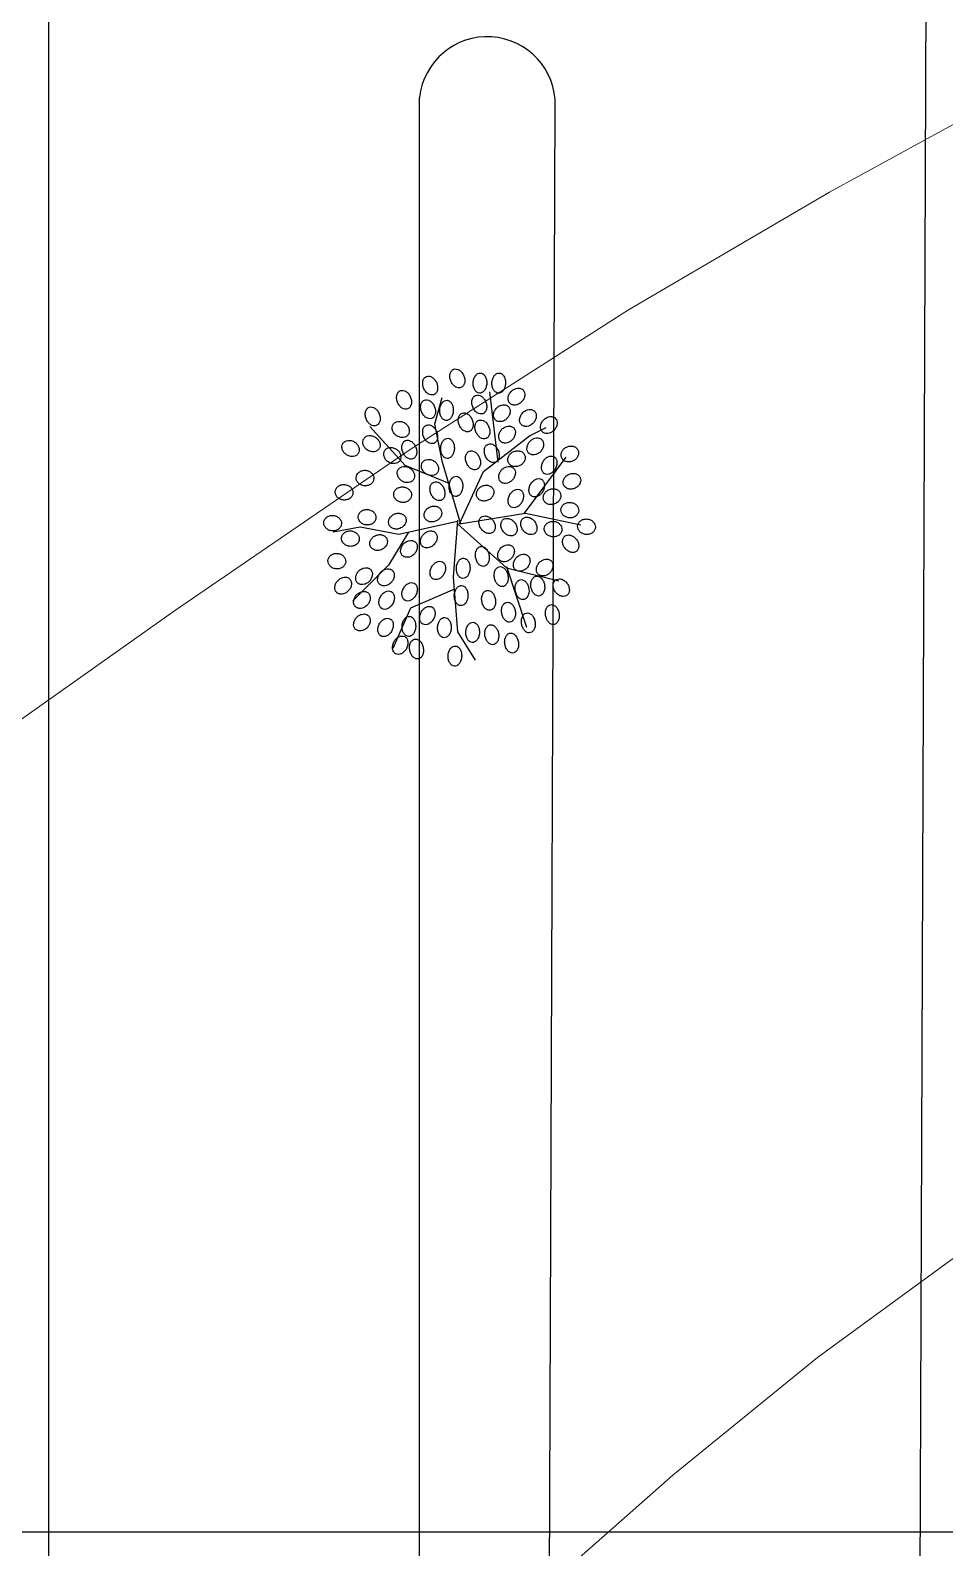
# Model space of a CAD drawing. Header units: inches. Extents: x 203 to 1065, y -1127 to 921.
# Drawn here: x 763.23 to 776.8, y 750.6 to 773.13 of the extents above; entities that cross this region are included whole.
import ezdxf

# ---------------------------------------------------------------- set-up
doc = ezdxf.new("R2010")
doc.units = ezdxf.units.IN
doc.header["$MEASUREMENT"] = 0
for name, color, linetype in [('calle', 3, 'Continuous'), ('COTAS', 7, 'Continuous'), ('CURVAS', 32, 'Continuous'), ('Vegetación', 102, 'Continuous')]:
    doc.layers.add(name, color=color, linetype=linetype)

# ---------------------------------------------------------------- blocks, each defined once
blk = doc.blocks.new('RB31')
for points in [[(-0.1644, 0.4265, 0.124565), (-0.1555, 0.4293, 0.105746), (-0.1475, 0.437, 0.086824), (-0.1428, 0.4474, 0.076963), (-0.1416, 0.4602, 0.076963), (-0.1443, 0.4728, 0.086824), (-0.1502, 0.4826, 0.105746), (-0.159, 0.4892, 0.124565), (-0.1682, 0.491, 0.124565), (-0.1772, 0.4882, 0.105746), (-0.1851, 0.4805, 0.086824), (-0.1898, 0.4701, 0.076963), (-0.191, 0.4573, 0.076963), (-0.1883, 0.4447, 0.086824), (-0.1825, 0.4349, 0.105746), (-0.1737, 0.4282, 0.124565)], [(-0.0961, 0.4265, 0.124565), (-0.0871, 0.4293, 0.105746), (-0.0792, 0.437, 0.086824), (-0.0745, 0.4474, 0.076963), (-0.0733, 0.4602, 0.076963), (-0.076, 0.4728, 0.086824), (-0.0818, 0.4826, 0.105746), (-0.0906, 0.4892, 0.124565), (-0.0999, 0.491, 0.124565), (-0.1088, 0.4882, 0.105746), (-0.1168, 0.4805, 0.086824), (-0.1215, 0.4701, 0.076963), (-0.1227, 0.4573, 0.076963), (-0.12, 0.4447, 0.086824), (-0.1141, 0.4349, 0.105746), (-0.1053, 0.4282, 0.124565)], [(-0.0332, 0.4465, 0.124565), (-0.0243, 0.4435, 0.105746), (-0.0134, 0.445, 0.086824), (-0.0035, 0.4507, 0.076963), (0.0051, 0.4604, 0.076963), (0.0103, 0.4721, 0.086824), (0.0113, 0.4835, 0.105746), (0.0081, 0.4941, 0.124565), (0.0016, 0.5009, 0.124565), (-0.0073, 0.5039, 0.105746), (-0.0182, 0.5024, 0.086824), (-0.0281, 0.4967, 0.076963), (-0.0366, 0.4871, 0.076963), (-0.0419, 0.4753, 0.086824), (-0.0429, 0.4639, 0.105746), (-0.0397, 0.4534, 0.124565)], [(-0.2034, 0.3982, 0.124565), (-0.2004, 0.4072, 0.105746), (-0.2019, 0.4181, 0.086824), (-0.2076, 0.428, 0.076963), (-0.2173, 0.4365, 0.076963), (-0.229, 0.4417, 0.086824), (-0.2404, 0.4427, 0.105746), (-0.251, 0.4395, 0.124565), (-0.2578, 0.4331, 0.124565), (-0.2608, 0.4242, 0.105746), (-0.2593, 0.4132, 0.086824), (-0.2536, 0.4033, 0.076963), (-0.244, 0.3948, 0.076963), (-0.2322, 0.3896, 0.086824), (-0.2208, 0.3886, 0.105746), (-0.2103, 0.3918, 0.124565)], [(0.0655, 0.4237, 0.124565), (0.0744, 0.4207, 0.105746), (0.0853, 0.4222, 0.086824), (0.0952, 0.4279, 0.076963), (0.1038, 0.4376, 0.076963), (0.109, 0.4494, 0.086824), (0.11, 0.4607, 0.105746), (0.1068, 0.4713, 0.124565), (0.1003, 0.4782, 0.124565), (0.0914, 0.4811, 0.105746), (0.0805, 0.4796, 0.086824), (0.0706, 0.4739, 0.076963), (0.0621, 0.4643, 0.076963), (0.0569, 0.4525, 0.086824), (0.0558, 0.4411, 0.105746), (0.059, 0.4306, 0.124565)], [(-0.1503, 0.3451, 0.124565), (-0.1473, 0.354, 0.105746), (-0.1488, 0.3649, 0.086824), (-0.1545, 0.3748, 0.076963), (-0.1641, 0.3833, 0.076963), (-0.1759, 0.3885, 0.086824), (-0.1873, 0.3896, 0.105746), (-0.1978, 0.3864, 0.124565), (-0.2047, 0.3799, 0.124565), (-0.2077, 0.371, 0.105746), (-0.2062, 0.3601, 0.086824), (-0.2005, 0.3502, 0.076963), (-0.1908, 0.3416, 0.076963), (-0.1791, 0.3364, 0.086824), (-0.1677, 0.3354, 0.105746), (-0.1571, 0.3386, 0.124565)], [(-0.1129, 0.3629, 0.124565), (-0.104, 0.36, 0.105746), (-0.0931, 0.3615, 0.086824), (-0.0832, 0.3672, 0.076963), (-0.0747, 0.3768, 0.076963), (-0.0695, 0.3886, 0.086824), (-0.0684, 0.4, 0.105746), (-0.0717, 0.4105, 0.124565), (-0.0781, 0.4174, 0.124565), (-0.087, 0.4204, 0.105746), (-0.0979, 0.4189, 0.086824), (-0.1079, 0.4132, 0.076963), (-0.1164, 0.4035, 0.076963), (-0.1216, 0.3917, 0.086824), (-0.1226, 0.3804, 0.105746), (-0.1194, 0.3698, 0.124565)], [(0.0254, 0.3391, 0.124565), (0.0344, 0.342, 0.105746), (0.0423, 0.3496, 0.086824), (0.047, 0.36, 0.076963), (0.0482, 0.3728, 0.076963), (0.0455, 0.3854, 0.086824), (0.0396, 0.3952, 0.105746), (0.0308, 0.4019, 0.124565), (0.0216, 0.4037, 0.124565), (0.0126, 0.4008, 0.105746), (0.0047, 0.3932, 0.086824), (0, 0.3827, 0.076963), (-0.0012, 0.3699, 0.076963), (0.0015, 0.3573, 0.086824), (0.0074, 0.3475, 0.105746), (0.0162, 0.3409, 0.124565)], [(0.0731, 0.3478, 0.124565), (0.082, 0.3448, 0.105746), (0.0929, 0.3463, 0.086824), (0.1028, 0.352, 0.076963), (0.1113, 0.3616, 0.076963), (0.1166, 0.3734, 0.086824), (0.1176, 0.3848, 0.105746), (0.1144, 0.3953, 0.124565), (0.1079, 0.4022, 0.124565), (0.099, 0.4052, 0.105746), (0.0881, 0.4037, 0.086824), (0.0782, 0.398, 0.076963), (0.0696, 0.3883, 0.076963), (0.0644, 0.3766, 0.086824), (0.0634, 0.3652, 0.105746), (0.0666, 0.3546, 0.124565)], [(0.1604, 0.3781, 0.124565), (0.1693, 0.3752, 0.105746), (0.1802, 0.3767, 0.086824), (0.1901, 0.3824, 0.076963), (0.1987, 0.392, 0.076963), (0.2039, 0.4038, 0.086824), (0.2049, 0.4152, 0.105746), (0.2017, 0.4257, 0.124565), (0.1952, 0.4326, 0.124565), (0.1863, 0.4356, 0.105746), (0.1754, 0.4341, 0.086824), (0.1655, 0.4284, 0.076963), (0.157, 0.4187, 0.076963), (0.1518, 0.4069, 0.086824), (0.1507, 0.3956, 0.105746), (0.1539, 0.385, 0.124565)], [(-0.3211, 0.3071, 0.124565), (-0.3181, 0.316, 0.105746), (-0.3196, 0.3269, 0.086824), (-0.3253, 0.3368, 0.076963), (-0.335, 0.3454, 0.076963), (-0.3467, 0.3506, 0.086824), (-0.3581, 0.3516, 0.105746), (-0.3687, 0.3484, 0.124565), (-0.3755, 0.3419, 0.124565), (-0.3785, 0.333, 0.105746), (-0.377, 0.3221, 0.086824), (-0.3713, 0.3122, 0.076963), (-0.3617, 0.3037, 0.076963), (-0.3499, 0.2985, 0.086824), (-0.3385, 0.2974, 0.105746), (-0.3279, 0.3006, 0.124565)], [(-0.2452, 0.3299, 0.124565), (-0.2422, 0.3388, 0.105746), (-0.2437, 0.3497, 0.086824), (-0.2494, 0.3596, 0.076963), (-0.259, 0.3682, 0.076963), (-0.2708, 0.3734, 0.086824), (-0.2822, 0.3744, 0.105746), (-0.2927, 0.3712, 0.124565), (-0.2996, 0.3647, 0.124565), (-0.3026, 0.3558, 0.105746), (-0.3011, 0.3449, 0.086824), (-0.2954, 0.335, 0.076963), (-0.2857, 0.3264, 0.076963), (-0.274, 0.3212, 0.086824), (-0.2626, 0.3202, 0.105746), (-0.252, 0.3234, 0.124565)], [(-0.1243, 0.2832, 0.124565), (-0.1154, 0.2802, 0.105746), (-0.1045, 0.2817, 0.086824), (-0.0946, 0.2874, 0.076963), (-0.0861, 0.2971, 0.076963), (-0.0809, 0.3088, 0.086824), (-0.0798, 0.3202, 0.105746), (-0.083, 0.3308, 0.124565), (-0.0895, 0.3376, 0.124565), (-0.0984, 0.3406, 0.105746), (-0.1093, 0.3391, 0.086824), (-0.1192, 0.3334, 0.076963), (-0.1278, 0.3238, 0.076963), (-0.133, 0.312, 0.086824), (-0.134, 0.3006, 0.105746), (-0.1308, 0.29, 0.124565)], [(-0.0636, 0.306, 0.124565), (-0.0547, 0.303, 0.105746), (-0.0437, 0.3045, 0.086824), (-0.0338, 0.3102, 0.076963), (-0.0253, 0.3198, 0.076963), (-0.0201, 0.3316, 0.086824), (-0.0191, 0.343, 0.105746), (-0.0223, 0.3536, 0.124565), (-0.0287, 0.3604, 0.124565), (-0.0377, 0.3634, 0.105746), (-0.0486, 0.3619, 0.086824), (-0.0585, 0.3562, 0.076963), (-0.067, 0.3465, 0.076963), (-0.0722, 0.3348, 0.086824), (-0.0732, 0.3234, 0.105746), (-0.07, 0.3128, 0.124565)], [(0.2743, 0.325, 0.124565), (0.2832, 0.322, 0.105746), (0.2941, 0.3235, 0.086824), (0.304, 0.3292, 0.076963), (0.3126, 0.3388, 0.076963), (0.3178, 0.3506, 0.086824), (0.3188, 0.362, 0.105746), (0.3156, 0.3725, 0.124565), (0.3091, 0.3794, 0.124565), (0.3002, 0.3824, 0.105746), (0.2893, 0.3809, 0.086824), (0.2794, 0.3752, 0.076963), (0.2708, 0.3655, 0.076963), (0.2656, 0.3538, 0.086824), (0.2646, 0.3424, 0.105746), (0.2678, 0.3318, 0.124565)], [(-0.1692, 0.2767, 0.124565), (-0.1663, 0.2856, 0.105746), (-0.1678, 0.2965, 0.086824), (-0.1735, 0.3065, 0.076963), (-0.1831, 0.315, 0.076963), (-0.1949, 0.3202, 0.086824), (-0.2063, 0.3212, 0.105746), (-0.2168, 0.318, 0.124565), (-0.2237, 0.3116, 0.124565), (-0.2267, 0.3026, 0.105746), (-0.2251, 0.2917, 0.086824), (-0.2195, 0.2818, 0.076963), (-0.2098, 0.2733, 0.076963), (-0.198, 0.2681, 0.086824), (-0.1867, 0.2671, 0.105746), (-0.1761, 0.2703, 0.124565)], [(0.0655, 0.268, 0.124565), (0.0744, 0.265, 0.105746), (0.0853, 0.2665, 0.086824), (0.0952, 0.2722, 0.076963), (0.1038, 0.2819, 0.076963), (0.109, 0.2936, 0.086824), (0.11, 0.305, 0.105746), (0.1068, 0.3156, 0.124565), (0.1003, 0.3224, 0.124565), (0.0914, 0.3254, 0.105746), (0.0805, 0.3239, 0.086824), (0.0706, 0.3182, 0.076963), (0.0621, 0.3086, 0.076963), (0.0569, 0.2968, 0.086824), (0.0558, 0.2854, 0.105746), (0.059, 0.2749, 0.124565)], [(0.1598, 0.2988, 0.124565), (0.1653, 0.2911, 0.105746), (0.175, 0.2859, 0.086824), (0.1864, 0.2847, 0.076963), (0.1989, 0.2875, 0.076963), (0.2101, 0.2939, 0.086824), (0.2176, 0.3026, 0.105746), (0.2212, 0.313, 0.124565), (0.22, 0.3223, 0.124565), (0.2146, 0.33, 0.105746), (0.2048, 0.3352, 0.086824), (0.1935, 0.3364, 0.076963), (0.1809, 0.3336, 0.076963), (0.1698, 0.3271, 0.086824), (0.1623, 0.3185, 0.105746), (0.1586, 0.3081, 0.124565)], [(-0.3932, 0.2239, 0.124565), (-0.3931, 0.2333, 0.105746), (-0.3979, 0.2432, 0.086824), (-0.4064, 0.2509, 0.076963), (-0.4182, 0.256, 0.076963), (-0.431, 0.2573, 0.086824), (-0.4422, 0.2548, 0.105746), (-0.4512, 0.2485, 0.124565), (-0.4557, 0.2402, 0.124565), (-0.4558, 0.2308, 0.105746), (-0.451, 0.2209, 0.086824), (-0.4425, 0.2132, 0.076963), (-0.4307, 0.2081, 0.076963), (-0.4179, 0.2068, 0.086824), (-0.4068, 0.2094, 0.105746), (-0.3977, 0.2157, 0.124565)], [(-0.2717, 0.2387, 0.124565), (-0.2688, 0.2476, 0.105746), (-0.2703, 0.2586, 0.086824), (-0.276, 0.2685, 0.076963), (-0.2856, 0.277, 0.076963), (-0.2974, 0.2822, 0.086824), (-0.3088, 0.2832, 0.105746), (-0.3193, 0.28, 0.124565), (-0.3262, 0.2736, 0.124565), (-0.3292, 0.2647, 0.105746), (-0.3276, 0.2537, 0.086824), (-0.322, 0.2438, 0.076963), (-0.3123, 0.2353, 0.076963), (-0.3005, 0.2301, 0.086824), (-0.2891, 0.2291, 0.105746), (-0.2786, 0.2323, 0.124565)], [(-0.1585, 0.2072, 0.124565), (-0.1496, 0.2043, 0.105746), (-0.1387, 0.2058, 0.086824), (-0.1287, 0.2114, 0.076963), (-0.1202, 0.2211, 0.076963), (-0.115, 0.2329, 0.086824), (-0.114, 0.2443, 0.105746), (-0.1172, 0.2548, 0.124565), (-0.1236, 0.2617, 0.124565), (-0.1326, 0.2646, 0.105746), (-0.1435, 0.2631, 0.086824), (-0.1534, 0.2574, 0.076963), (-0.1619, 0.2478, 0.076963), (-0.1671, 0.236, 0.086824), (-0.1681, 0.2246, 0.105746), (-0.1649, 0.2141, 0.124565)], [(0.0216, 0.2176, 0.124565), (0.0306, 0.2204, 0.105746), (0.0385, 0.2281, 0.086824), (0.0432, 0.2385, 0.076963), (0.0444, 0.2513, 0.076963), (0.0417, 0.2639, 0.086824), (0.0358, 0.2737, 0.105746), (0.027, 0.2803, 0.124565), (0.0178, 0.2821, 0.124565), (0.0088, 0.2793, 0.105746), (0.0009, 0.2716, 0.086824), (-0.0038, 0.2612, 0.076963), (-0.005, 0.2484, 0.076963), (-0.0023, 0.2358, 0.086824), (0.0036, 0.226, 0.105746), (0.0124, 0.2193, 0.124565)], [(0.1414, 0.2186, 0.124565), (0.1503, 0.2156, 0.105746), (0.1612, 0.2171, 0.086824), (0.1712, 0.2228, 0.076963), (0.1797, 0.2325, 0.076963), (0.1849, 0.2443, 0.086824), (0.1859, 0.2556, 0.105746), (0.1827, 0.2662, 0.124565), (0.1763, 0.2731, 0.124565), (0.1673, 0.276, 0.105746), (0.1564, 0.2745, 0.086824), (0.1465, 0.2688, 0.076963), (0.138, 0.2592, 0.076963), (0.1328, 0.2474, 0.086824), (0.1318, 0.236, 0.105746), (0.135, 0.2255, 0.124565)], [(0.1902, 0.2152, 0.124565), (0.1957, 0.2075, 0.105746), (0.2054, 0.2023, 0.086824), (0.2167, 0.2011, 0.076963), (0.2293, 0.2039, 0.076963), (0.2404, 0.2104, 0.086824), (0.248, 0.219, 0.105746), (0.2516, 0.2294, 0.124565), (0.2504, 0.2387, 0.124565), (0.2449, 0.2464, 0.105746), (0.2352, 0.2516, 0.086824), (0.2238, 0.2528, 0.076963), (0.2113, 0.25, 0.076963), (0.2001, 0.2436, 0.086824), (0.1926, 0.2349, 0.105746), (0.189, 0.2245, 0.124565)], [(0.2661, 0.2532, 0.124565), (0.2716, 0.2455, 0.105746), (0.2813, 0.2403, 0.086824), (0.2927, 0.2391, 0.076963), (0.3052, 0.2419, 0.076963), (0.3164, 0.2484, 0.086824), (0.3239, 0.257, 0.105746), (0.3275, 0.2674, 0.124565), (0.3263, 0.2767, 0.124565), (0.3208, 0.2844, 0.105746), (0.3111, 0.2896, 0.086824), (0.2998, 0.2908, 0.076963), (0.2872, 0.288, 0.076963), (0.2761, 0.2815, 0.086824), (0.2686, 0.2729, 0.105746), (0.2649, 0.2625, 0.124565)], [(0.342, 0.238, 0.124565), (0.3475, 0.2303, 0.105746), (0.3572, 0.2251, 0.086824), (0.3686, 0.2239, 0.076963), (0.3812, 0.2267, 0.076963), (0.3923, 0.2332, 0.086824), (0.3998, 0.2418, 0.105746), (0.4034, 0.2522, 0.124565), (0.4022, 0.2615, 0.124565), (0.3968, 0.2692, 0.105746), (0.387, 0.2744, 0.086824), (0.3757, 0.2756, 0.076963), (0.3631, 0.2728, 0.076963), (0.352, 0.2663, 0.086824), (0.3445, 0.2577, 0.105746), (0.3409, 0.2473, 0.124565)], [(-0.3292, 0.171, 0.124565), (-0.3236, 0.1786, 0.105746), (-0.3217, 0.1895, 0.086824), (-0.324, 0.2007, 0.076963), (-0.3306, 0.2117, 0.076963), (-0.3402, 0.2203, 0.086824), (-0.3507, 0.2248, 0.105746), (-0.3617, 0.225, 0.124565), (-0.3702, 0.221, 0.124565), (-0.3758, 0.2135, 0.105746), (-0.3778, 0.2026, 0.086824), (-0.3754, 0.1914, 0.076963), (-0.3689, 0.1803, 0.076963), (-0.3593, 0.1717, 0.086824), (-0.3488, 0.1673, 0.105746), (-0.3377, 0.167, 0.124565)], [(-0.1996, 0.2087, 0.124565), (-0.1995, 0.2181, 0.105746), (-0.2043, 0.228, 0.086824), (-0.2128, 0.2357, 0.076963), (-0.2246, 0.2408, 0.076963), (-0.2374, 0.2421, 0.086824), (-0.2485, 0.2396, 0.105746), (-0.2576, 0.2333, 0.124565), (-0.2621, 0.225, 0.124565), (-0.2622, 0.2156, 0.105746), (-0.2574, 0.2057, 0.086824), (-0.2489, 0.198, 0.076963), (-0.2371, 0.1929, 0.076963), (-0.2243, 0.1916, 0.086824), (-0.2132, 0.1942, 0.105746), (-0.2041, 0.2005, 0.124565)], [(-0.0902, 0.1844, 0.124565), (-0.0812, 0.1815, 0.105746), (-0.0703, 0.183, 0.086824), (-0.0604, 0.1887, 0.076963), (-0.0519, 0.1983, 0.076963), (-0.0467, 0.2101, 0.086824), (-0.0457, 0.2215, 0.105746), (-0.0489, 0.232, 0.124565), (-0.0553, 0.2389, 0.124565), (-0.0642, 0.2419, 0.105746), (-0.0752, 0.2403, 0.086824), (-0.0851, 0.2347, 0.076963), (-0.0936, 0.225, 0.076963), (-0.0988, 0.2132, 0.086824), (-0.0998, 0.2018, 0.105746), (-0.0966, 0.1913, 0.124565)], [(0.0535, 0.1772, 0.124565), (0.059, 0.1696, 0.105746), (0.0687, 0.1644, 0.086824), (0.0801, 0.1631, 0.076963), (0.0926, 0.1659, 0.076963), (0.1038, 0.1724, 0.086824), (0.1113, 0.181, 0.105746), (0.1149, 0.1914, 0.124565), (0.1137, 0.2008, 0.124565), (0.1083, 0.2084, 0.105746), (0.0985, 0.2136, 0.086824), (0.0872, 0.2148, 0.076963), (0.0746, 0.212, 0.076963), (0.0635, 0.2056, 0.086824), (0.056, 0.197, 0.105746), (0.0524, 0.1865, 0.124565)], [(-0.4008, 0.1365, 0.124565), (-0.4007, 0.146, 0.105746), (-0.4055, 0.1559, 0.086824), (-0.414, 0.1636, 0.076963), (-0.4258, 0.1687, 0.076963), (-0.4386, 0.17, 0.086824), (-0.4497, 0.1674, 0.105746), (-0.4588, 0.1611, 0.124565), (-0.4633, 0.1529, 0.124565), (-0.4634, 0.1435, 0.105746), (-0.4586, 0.1335, 0.086824), (-0.4501, 0.1259, 0.076963), (-0.4383, 0.1208, 0.076963), (-0.4255, 0.1194, 0.086824), (-0.4144, 0.122, 0.105746), (-0.4053, 0.1283, 0.124565)], [(-0.2837, 0.0989, 0.124565), (-0.2781, 0.1064, 0.105746), (-0.2761, 0.1173, 0.086824), (-0.2785, 0.1285, 0.076963), (-0.285, 0.1396, 0.076963), (-0.2946, 0.1482, 0.086824), (-0.3051, 0.1526, 0.105746), (-0.3162, 0.1529, 0.124565), (-0.3247, 0.1489, 0.124565), (-0.3303, 0.1413, 0.105746), (-0.3322, 0.1304, 0.086824), (-0.3299, 0.1192, 0.076963), (-0.3233, 0.1082, 0.076963), (-0.3137, 0.0996, 0.086824), (-0.3032, 0.0951, 0.105746), (-0.2922, 0.0949, 0.124565)], [(-0.1692, 0.1476, 0.124565), (-0.1663, 0.1565, 0.105746), (-0.1678, 0.1674, 0.086824), (-0.1735, 0.1773, 0.076963), (-0.1831, 0.1858, 0.076963), (-0.1949, 0.191, 0.086824), (-0.2063, 0.1921, 0.105746), (-0.2168, 0.1889, 0.124565), (-0.2237, 0.1824, 0.124565), (-0.2267, 0.1735, 0.105746), (-0.2251, 0.1626, 0.086824), (-0.2195, 0.1527, 0.076963), (-0.2098, 0.1441, 0.076963), (-0.198, 0.1389, 0.086824), (-0.1867, 0.1379, 0.105746), (-0.1761, 0.1411, 0.124565)], [(-0.0088, 0.096, 0.124565), (0.0002, 0.0989, 0.105746), (0.0081, 0.1065, 0.086824), (0.0128, 0.1169, 0.076963), (0.014, 0.1298, 0.076963), (0.0113, 0.1423, 0.086824), (0.0055, 0.1522, 0.105746), (-0.0033, 0.1588, 0.124565), (-0.0126, 0.1606, 0.124565), (-0.0215, 0.1577, 0.105746), (-0.0295, 0.1501, 0.086824), (-0.0342, 0.1397, 0.076963), (-0.0354, 0.1269, 0.076963), (-0.0327, 0.1143, 0.086824), (-0.0268, 0.1045, 0.105746), (-0.018, 0.0978, 0.124565)], [(0.1408, 0.1544, 0.124565), (0.1463, 0.1468, 0.105746), (0.156, 0.1416, 0.086824), (0.1674, 0.1403, 0.076963), (0.18, 0.1431, 0.076963), (0.1911, 0.1496, 0.086824), (0.1986, 0.1582, 0.105746), (0.2022, 0.1686, 0.124565), (0.201, 0.178, 0.124565), (0.1956, 0.1856, 0.105746), (0.1858, 0.1908, 0.086824), (0.1745, 0.1921, 0.076963), (0.1619, 0.1893, 0.076963), (0.1508, 0.1828, 0.086824), (0.1433, 0.1742, 0.105746), (0.1397, 0.1638, 0.124565)], [(0.2873, 0.1531, 0.124565), (0.2902, 0.1441, 0.105746), (0.2978, 0.1362, 0.086824), (0.3082, 0.1315, 0.076963), (0.3211, 0.1303, 0.076963), (0.3336, 0.133, 0.086824), (0.3435, 0.1388, 0.105746), (0.3501, 0.1476, 0.124565), (0.3519, 0.1569, 0.124565), (0.349, 0.1658, 0.105746), (0.3414, 0.1738, 0.086824), (0.331, 0.1785, 0.076963), (0.3182, 0.1797, 0.076963), (0.3056, 0.177, 0.086824), (0.2958, 0.1711, 0.105746), (0.2891, 0.1623, 0.124565)], [(-0.3287, 0.0872, 0.124565), (-0.3286, 0.0966, 0.105746), (-0.3334, 0.1065, 0.086824), (-0.3419, 0.1142, 0.076963), (-0.3537, 0.1193, 0.076963), (-0.3665, 0.1206, 0.086824), (-0.3776, 0.1181, 0.105746), (-0.3867, 0.1117, 0.124565), (-0.3912, 0.1035, 0.124565), (-0.3913, 0.0941, 0.105746), (-0.3865, 0.0842, 0.086824), (-0.378, 0.0765, 0.076963), (-0.3662, 0.0714, 0.076963), (-0.3534, 0.0701, 0.086824), (-0.3422, 0.0726, 0.105746), (-0.3332, 0.0789, 0.124565)], [(-0.2077, 0.0647, 0.124565), (-0.2022, 0.0723, 0.105746), (-0.2002, 0.0831, 0.086824), (-0.2026, 0.0943, 0.076963), (-0.2091, 0.1054, 0.076963), (-0.2187, 0.114, 0.086824), (-0.2292, 0.1185, 0.105746), (-0.2402, 0.1187, 0.124565), (-0.2487, 0.1147, 0.124565), (-0.2543, 0.1071, 0.105746), (-0.2563, 0.0962, 0.086824), (-0.2539, 0.0851, 0.076963), (-0.2474, 0.074, 0.076963), (-0.2378, 0.0654, 0.086824), (-0.2273, 0.0609, 0.105746), (-0.2163, 0.0607, 0.124565)], [(-0.0857, 0.0986, 0.124565), (-0.0856, 0.108, 0.105746), (-0.0904, 0.1179, 0.086824), (-0.0989, 0.1256, 0.076963), (-0.1107, 0.1307, 0.076963), (-0.1235, 0.132, 0.086824), (-0.1347, 0.1294, 0.105746), (-0.1437, 0.1231, 0.124565), (-0.1482, 0.1149, 0.124565), (-0.1483, 0.1055, 0.105746), (-0.1435, 0.0956, 0.086824), (-0.135, 0.0879, 0.076963), (-0.1232, 0.0828, 0.076963), (-0.1104, 0.0815, 0.086824), (-0.0993, 0.084, 0.105746), (-0.0902, 0.0903, 0.124565)], [(0.0389, 0.0857, 0.124565), (0.0478, 0.0827, 0.105746), (0.0588, 0.0842, 0.086824), (0.0687, 0.0899, 0.076963), (0.0772, 0.0996, 0.076963), (0.0824, 0.1113, 0.086824), (0.0834, 0.1227, 0.105746), (0.0802, 0.1333, 0.124565), (0.0738, 0.1401, 0.124565), (0.0648, 0.1431, 0.105746), (0.0539, 0.1416, 0.086824), (0.044, 0.1359, 0.076963), (0.0355, 0.1263, 0.076963), (0.0303, 0.1145, 0.086824), (0.0293, 0.1031, 0.105746), (0.0325, 0.0925, 0.124565)], [(0.1507, 0.0999, 0.124565), (0.1535, 0.0909, 0.105746), (0.1612, 0.083, 0.086824), (0.1716, 0.0783, 0.076963), (0.1844, 0.0771, 0.076963), (0.197, 0.0798, 0.086824), (0.2068, 0.0857, 0.105746), (0.2134, 0.0945, 0.124565), (0.2152, 0.1037, 0.124565), (0.2124, 0.1127, 0.105746), (0.2047, 0.1206, 0.086824), (0.1943, 0.1253, 0.076963), (0.1815, 0.1265, 0.076963), (0.1689, 0.1238, 0.086824), (0.1591, 0.1179, 0.105746), (0.1524, 0.1091, 0.124565)], [(0.3633, 0.1075, 0.124565), (0.3661, 0.0985, 0.105746), (0.3737, 0.0906, 0.086824), (0.3842, 0.0859, 0.076963), (0.397, 0.0847, 0.076963), (0.4096, 0.0874, 0.086824), (0.4194, 0.0933, 0.105746), (0.426, 0.1021, 0.124565), (0.4278, 0.1113, 0.124565), (0.425, 0.1203, 0.105746), (0.4173, 0.1282, 0.086824), (0.4069, 0.1329, 0.076963), (0.3941, 0.1341, 0.076963), (0.3815, 0.1314, 0.086824), (0.3717, 0.1255, 0.105746), (0.365, 0.1167, 0.124565)], [(-0.3922, 0.0543, 0.124565), (-0.395, 0.0633, 0.105746), (-0.4027, 0.0712, 0.086824), (-0.4131, 0.0759, 0.076963), (-0.4259, 0.0771, 0.076963), (-0.4385, 0.0744, 0.086824), (-0.4483, 0.0686, 0.105746), (-0.455, 0.0598, 0.124565), (-0.4567, 0.0505, 0.124565), (-0.4539, 0.0416, 0.105746), (-0.4462, 0.0336, 0.086824), (-0.4358, 0.0289, 0.076963), (-0.423, 0.0277, 0.076963), (-0.4104, 0.0304, 0.086824), (-0.4006, 0.0363, 0.105746), (-0.394, 0.0451, 0.124565)], [(0.0416, 0.0481, 0.124565), (0.0415, 0.0387, 0.105746), (0.0463, 0.0287, 0.086824), (0.0548, 0.0211, 0.076963), (0.0666, 0.0159, 0.076963), (0.0794, 0.0146, 0.086824), (0.0906, 0.0172, 0.105746), (0.0996, 0.0235, 0.124565), (0.1041, 0.0317, 0.124565), (0.1042, 0.0411, 0.105746), (0.0994, 0.0511, 0.086824), (0.0909, 0.0587, 0.076963), (0.0791, 0.0639, 0.076963), (0.0663, 0.0652, 0.086824), (0.0552, 0.0626, 0.105746), (0.0461, 0.0563, 0.124565)], [(0.2797, 0.0277, 0.124565), (0.2826, 0.0188, 0.105746), (0.2902, 0.0108, 0.086824), (0.3007, 0.0061, 0.076963), (0.3135, 0.0049, 0.076963), (0.3261, 0.0076, 0.086824), (0.3359, 0.0135, 0.105746), (0.3425, 0.0223, 0.124565), (0.3443, 0.0315, 0.124565), (0.3414, 0.0405, 0.105746), (0.3338, 0.0485, 0.086824), (0.3234, 0.0531, 0.076963), (0.3106, 0.0544, 0.076963), (0.298, 0.0516, 0.086824), (0.2882, 0.0458, 0.105746), (0.2815, 0.037, 0.124565)], [(-0.4529, 0.0012, 0.124565), (-0.4558, 0.0101, 0.105746), (-0.4634, 0.0181, 0.086824), (-0.4738, 0.0228, 0.076963), (-0.4866, 0.024, 0.076963), (-0.4992, 0.0213, 0.086824), (-0.509, 0.0154, 0.105746), (-0.5157, 0.0066, 0.124565), (-0.5175, -0.0026, 0.124565), (-0.5146, -0.0116, 0.105746), (-0.507, -0.0196, 0.086824), (-0.4966, -0.0242, 0.076963), (-0.4837, -0.0255, 0.076963), (-0.4712, -0.0228, 0.086824), (-0.4613, -0.0169, 0.105746), (-0.4547, -0.0081, 0.124565)], [(-0.3314, -0.0064, 0.124565), (-0.3343, 0.0025, 0.105746), (-0.3419, 0.0105, 0.086824), (-0.3524, 0.0152, 0.076963), (-0.3652, 0.0164, 0.076963), (-0.3778, 0.0137, 0.086824), (-0.3876, 0.0078, 0.105746), (-0.3942, -0.001, 0.124565), (-0.396, -0.0102, 0.124565), (-0.3931, -0.0192, 0.105746), (-0.3855, -0.0272, 0.086824), (-0.3751, -0.0318, 0.076963), (-0.3623, -0.0331, 0.076963), (-0.3497, -0.0303, 0.086824), (-0.3399, -0.0245, 0.105746), (-0.3332, -0.0157, 0.124565)], [(-0.2507, 0.0224, 0.124565), (-0.2583, 0.028, 0.105746), (-0.2692, 0.0299, 0.086824), (-0.2804, 0.0276, 0.076963), (-0.2914, 0.0211, 0.076963), (-0.3, 0.0115, 0.086824), (-0.3045, 0.0009, 0.105746), (-0.3047, -0.0101, 0.124565), (-0.3007, -0.0186, 0.124565), (-0.2932, -0.0242, 0.105746), (-0.2823, -0.0261, 0.086824), (-0.2711, -0.0238, 0.076963), (-0.26, -0.0172, 0.076963), (-0.2514, -0.0076, 0.086824), (-0.247, 0.0029, 0.105746), (-0.2467, 0.0139, 0.124565)], [(-0.1786, 0.0186, 0.124565), (-0.1862, 0.0242, 0.105746), (-0.197, 0.0261, 0.086824), (-0.2082, 0.0238, 0.076963), (-0.2193, 0.0173, 0.076963), (-0.2279, 0.0077, 0.086824), (-0.2324, -0.0028, 0.105746), (-0.2326, -0.0139, 0.124565), (-0.2286, -0.0224, 0.124565), (-0.221, -0.028, 0.105746), (-0.2102, -0.0299, 0.086824), (-0.199, -0.0276, 0.076963), (-0.1879, -0.021, 0.076963), (-0.1793, -0.0114, 0.086824), (-0.1748, -0.0009, 0.105746), (-0.1746, 0.0101, 0.124565)], [(-0.0989, 0.0262, 0.124565), (-0.1065, 0.0318, 0.105746), (-0.1173, 0.0337, 0.086824), (-0.1285, 0.0314, 0.076963), (-0.1396, 0.0249, 0.076963), (-0.1482, 0.0153, 0.086824), (-0.1527, 0.0047, 0.105746), (-0.1529, -0.0063, 0.124565), (-0.1489, -0.0148, 0.124565), (-0.1413, -0.0204, 0.105746), (-0.1305, -0.0223, 0.086824), (-0.1193, -0.02, 0.076963), (-0.1082, -0.0134, 0.076963), (-0.0996, -0.0038, 0.086824), (-0.0951, 0.0067, 0.105746), (-0.0949, 0.0177, 0.124565)], [(0.1707, 0.0253, 0.124565), (0.1706, 0.0159, 0.105746), (0.1754, 0.0059, 0.086824), (0.1839, -0.0017, 0.076963), (0.1957, -0.0068, 0.076963), (0.2085, -0.0082, 0.086824), (0.2196, -0.0056, 0.105746), (0.2287, 0.0007, 0.124565), (0.2332, 0.0089, 0.124565), (0.2333, 0.0184, 0.105746), (0.2285, 0.0283, 0.086824), (0.22, 0.0359, 0.076963), (0.2082, 0.0411, 0.076963), (0.1954, 0.0424, 0.086824), (0.1842, 0.0398, 0.105746), (0.1752, 0.0335, 0.124565)], [(0.405, 0.0087, 0.124565), (0.4079, -0.0002, 0.105746), (0.4155, -0.0082, 0.086824), (0.4259, -0.0129, 0.076963), (0.4387, -0.0141, 0.076963), (0.4513, -0.0114, 0.086824), (0.4611, -0.0055, 0.105746), (0.4678, 0.0033, 0.124565), (0.4696, 0.0125, 0.124565), (0.4667, 0.0215, 0.105746), (0.4591, 0.0295, 0.086824), (0.4487, 0.0341, 0.076963), (0.4358, 0.0354, 0.076963), (0.4233, 0.0327, 0.086824), (0.4134, 0.0268, 0.105746), (0.4068, 0.018, 0.124565)], [(-0.4026, -0.0346, 0.124565), (-0.4102, -0.029, 0.105746), (-0.421, -0.027, 0.086824), (-0.4322, -0.0294, 0.076963), (-0.4433, -0.0359, 0.076963), (-0.4519, -0.0455, 0.086824), (-0.4564, -0.056, 0.105746), (-0.4566, -0.0671, 0.124565), (-0.4526, -0.0756, 0.124565), (-0.445, -0.0811, 0.105746), (-0.4342, -0.0831, 0.086824), (-0.423, -0.0807, 0.076963), (-0.4119, -0.0742, 0.076963), (-0.4033, -0.0646, 0.086824), (-0.3988, -0.0541, 0.105746), (-0.3986, -0.0431, 0.124565)], [(0.0606, -0.0237, 0.124565), (0.0576, -0.0326, 0.105746), (0.0591, -0.0436, 0.086824), (0.0648, -0.0535, 0.076963), (0.0745, -0.062, 0.076963), (0.0862, -0.0672, 0.086824), (0.0976, -0.0682, 0.105746), (0.1082, -0.065, 0.124565), (0.115, -0.0586, 0.124565), (0.118, -0.0497, 0.105746), (0.1165, -0.0387, 0.086824), (0.1108, -0.0288, 0.076963), (0.1012, -0.0203, 0.076963), (0.0894, -0.0151, 0.086824), (0.078, -0.0141, 0.105746), (0.0675, -0.0173, 0.124565)], [(0.1327, -0.0541, 0.124565), (0.1297, -0.063, 0.105746), (0.1313, -0.074, 0.086824), (0.1369, -0.0839, 0.076963), (0.1466, -0.0924, 0.076963), (0.1584, -0.0976, 0.086824), (0.1698, -0.0986, 0.105746), (0.1803, -0.0954, 0.124565), (0.1872, -0.089, 0.124565), (0.1901, -0.08, 0.105746), (0.1886, -0.0691, 0.086824), (0.1829, -0.0592, 0.076963), (0.1733, -0.0507, 0.076963), (0.1615, -0.0455, 0.086824), (0.1501, -0.0445, 0.105746), (0.1396, -0.0477, 0.124565)], [(0.239, -0.0431, 0.124565), (0.2389, -0.0525, 0.105746), (0.2437, -0.0624, 0.086824), (0.2522, -0.0701, 0.076963), (0.264, -0.0752, 0.076963), (0.2768, -0.0765, 0.086824), (0.288, -0.074, 0.105746), (0.297, -0.0677, 0.124565), (0.3015, -0.0594, 0.124565), (0.3016, -0.05, 0.105746), (0.2968, -0.0401, 0.086824), (0.2883, -0.0324, 0.076963), (0.2765, -0.0273, 0.076963), (0.2637, -0.026, 0.086824), (0.2526, -0.0285, 0.105746), (0.2435, -0.0349, 0.124565)], [(0.3405, -0.0406, 0.124565), (0.3433, -0.0496, 0.105746), (0.351, -0.0575, 0.086824), (0.3614, -0.0622, 0.076963), (0.3742, -0.0634, 0.076963), (0.3868, -0.0607, 0.086824), (0.3966, -0.0549, 0.105746), (0.4033, -0.0461, 0.124565), (0.405, -0.0368, 0.124565), (0.4022, -0.0279, 0.105746), (0.3945, -0.0199, 0.086824), (0.3841, -0.0152, 0.076963), (0.3713, -0.014, 0.076963), (0.3587, -0.0167, 0.086824), (0.3489, -0.0226, 0.105746), (0.3423, -0.0314, 0.124565)], [(-0.2224, -0.1335, 0.124565), (-0.2194, -0.1246, 0.105746), (-0.2209, -0.1136, 0.086824), (-0.2266, -0.1037, 0.076963), (-0.2363, -0.0952, 0.076963), (-0.248, -0.09, 0.086824), (-0.2594, -0.089, 0.105746), (-0.27, -0.0922, 0.124565), (-0.2768, -0.0986, 0.124565), (-0.2798, -0.1076, 0.105746), (-0.2783, -0.1185, 0.086824), (-0.2726, -0.1284, 0.076963), (-0.263, -0.1369, 0.076963), (-0.2512, -0.1421, 0.086824), (-0.2398, -0.1431, 0.105746), (-0.2292, -0.1399, 0.124565)], [(-0.1654, -0.1031, 0.124565), (-0.1625, -0.0942, 0.105746), (-0.164, -0.0833, 0.086824), (-0.1697, -0.0734, 0.076963), (-0.1793, -0.0648, 0.076963), (-0.1911, -0.0596, 0.086824), (-0.2025, -0.0586, 0.105746), (-0.213, -0.0618, 0.124565), (-0.2199, -0.0683, 0.124565), (-0.2229, -0.0772, 0.105746), (-0.2214, -0.0881, 0.086824), (-0.2157, -0.098, 0.076963), (-0.206, -0.1065, 0.076963), (-0.1942, -0.1117, 0.086824), (-0.1829, -0.1128, 0.105746), (-0.1723, -0.1095, 0.124565)], [(-0.0986, -0.0644, 0.124565), (-0.108, -0.0643, 0.105746), (-0.1179, -0.0691, 0.086824), (-0.1256, -0.0776, 0.076963), (-0.1307, -0.0894, 0.076963), (-0.132, -0.1022, 0.086824), (-0.1294, -0.1133, 0.105746), (-0.1231, -0.1224, 0.124565), (-0.1149, -0.1269, 0.124565), (-0.1055, -0.127, 0.105746), (-0.0956, -0.1222, 0.086824), (-0.0879, -0.1137, 0.076963), (-0.0828, -0.1019, 0.076963), (-0.0815, -0.0891, 0.086824), (-0.084, -0.0779, 0.105746), (-0.0903, -0.0689, 0.124565)], [(0.3898, -0.1128, 0.124565), (0.3927, -0.1218, 0.105746), (0.4003, -0.1297, 0.086824), (0.4107, -0.1344, 0.076963), (0.4236, -0.1356, 0.076963), (0.4361, -0.1329, 0.086824), (0.446, -0.127, 0.105746), (0.4526, -0.1182, 0.124565), (0.4544, -0.109, 0.124565), (0.4515, -0.1, 0.105746), (0.4439, -0.0921, 0.086824), (0.4335, -0.0874, 0.076963), (0.4207, -0.0862, 0.076963), (0.4081, -0.0889, 0.086824), (0.3983, -0.0948, 0.105746), (0.3916, -0.1036, 0.124565)], [(-0.3059, -0.1487, 0.124565), (-0.3029, -0.1398, 0.105746), (-0.3044, -0.1288, 0.086824), (-0.3101, -0.1189, 0.076963), (-0.3198, -0.1104, 0.076963), (-0.3315, -0.1052, 0.086824), (-0.3429, -0.1042, 0.105746), (-0.3535, -0.1074, 0.124565), (-0.3603, -0.1138, 0.124565), (-0.3633, -0.1228, 0.105746), (-0.3618, -0.1337, 0.086824), (-0.3561, -0.1436, 0.076963), (-0.3465, -0.1521, 0.076963), (-0.3347, -0.1573, 0.086824), (-0.3233, -0.1583, 0.105746), (-0.3128, -0.1551, 0.124565)], [(-0.1669, -0.1289, 0.124565), (-0.1763, -0.1289, 0.105746), (-0.1862, -0.1337, 0.086824), (-0.1939, -0.1421, 0.076963), (-0.199, -0.1539, 0.076963), (-0.2003, -0.1667, 0.086824), (-0.1978, -0.1779, 0.105746), (-0.1915, -0.1869, 0.124565), (-0.1832, -0.1915, 0.124565), (-0.1738, -0.1915, 0.105746), (-0.1639, -0.1867, 0.086824), (-0.1562, -0.1783, 0.076963), (-0.1511, -0.1665, 0.076963), (-0.1498, -0.1536, 0.086824), (-0.1523, -0.1425, 0.105746), (-0.1586, -0.1335, 0.124565)], [(-0.0391, -0.1013, 0.124565), (-0.0481, -0.1042, 0.105746), (-0.0561, -0.1118, 0.086824), (-0.0607, -0.1222, 0.076963), (-0.0619, -0.1351, 0.076963), (-0.0592, -0.1476, 0.086824), (-0.0534, -0.1574, 0.105746), (-0.0446, -0.1641, 0.124565), (-0.0353, -0.1659, 0.124565), (-0.0264, -0.163, 0.105746), (-0.0184, -0.1554, 0.086824), (-0.0137, -0.145, 0.076963), (-0.0125, -0.1321, 0.076963), (-0.0152, -0.1196, 0.086824), (-0.0211, -0.1098, 0.105746), (-0.0299, -0.1031, 0.124565)], [(0.0346, -0.1156, 0.124565), (0.029, -0.1231, 0.105746), (0.027, -0.134, 0.086824), (0.0294, -0.1452, 0.076963), (0.0359, -0.1563, 0.076963), (0.0455, -0.1648, 0.086824), (0.056, -0.1693, 0.105746), (0.0671, -0.1695, 0.124565), (0.0756, -0.1655, 0.124565), (0.0812, -0.158, 0.105746), (0.0831, -0.1471, 0.086824), (0.0808, -0.1359, 0.076963), (0.0742, -0.1248, 0.076963), (0.0646, -0.1163, 0.086824), (0.0541, -0.1118, 0.105746), (0.0431, -0.1116, 0.124565)], [(0.2162, -0.1453, 0.124565), (0.2133, -0.1542, 0.105746), (0.2148, -0.1651, 0.086824), (0.2205, -0.175, 0.076963), (0.2301, -0.1835, 0.076963), (0.2419, -0.1887, 0.086824), (0.2533, -0.1898, 0.105746), (0.2638, -0.1866, 0.124565), (0.2707, -0.1801, 0.124565), (0.2737, -0.1712, 0.105746), (0.2722, -0.1603, 0.086824), (0.2665, -0.1504, 0.076963), (0.2568, -0.1418, 0.076963), (0.245, -0.1366, 0.086824), (0.2337, -0.1356, 0.105746), (0.2231, -0.1388, 0.124565)], [(0.296, -0.1415, 0.124565), (0.293, -0.1504, 0.105746), (0.2945, -0.1613, 0.086824), (0.3002, -0.1712, 0.076963), (0.3098, -0.1797, 0.076963), (0.3216, -0.1849, 0.086824), (0.333, -0.186, 0.105746), (0.3435, -0.1828, 0.124565), (0.3504, -0.1763, 0.124565), (0.3534, -0.1674, 0.105746), (0.3519, -0.1565, 0.086824), (0.3462, -0.1466, 0.076963), (0.3365, -0.138, 0.076963), (0.3248, -0.1328, 0.086824), (0.3134, -0.1318, 0.105746), (0.3028, -0.135, 0.124565)], [(-0.3684, -0.1751, 0.124565), (-0.376, -0.1695, 0.105746), (-0.3869, -0.1676, 0.086824), (-0.398, -0.1699, 0.076963), (-0.4091, -0.1764, 0.076963), (-0.4177, -0.186, 0.086824), (-0.4222, -0.1966, 0.105746), (-0.4224, -0.2076, 0.124565), (-0.4184, -0.2161, 0.124565), (-0.4108, -0.2217, 0.105746), (-0.4, -0.2236, 0.086824), (-0.3888, -0.2213, 0.076963), (-0.3777, -0.2147, 0.076963), (-0.3691, -0.2051, 0.086824), (-0.3646, -0.1946, 0.105746), (-0.3644, -0.1836, 0.124565)], [(-0.2998, -0.1593, 0.124565), (-0.3092, -0.1592, 0.105746), (-0.3191, -0.164, 0.086824), (-0.3268, -0.1725, 0.076963), (-0.3319, -0.1843, 0.076963), (-0.3332, -0.1971, 0.086824), (-0.3306, -0.2083, 0.105746), (-0.3243, -0.2173, 0.124565), (-0.3161, -0.2219, 0.124565), (-0.3067, -0.2219, 0.105746), (-0.2968, -0.2171, 0.086824), (-0.2891, -0.2086, 0.076963), (-0.284, -0.1968, 0.076963), (-0.2827, -0.184, 0.086824), (-0.2852, -0.1729, 0.105746), (-0.2915, -0.1638, 0.124565)], [(-0.2428, -0.1707, 0.124565), (-0.2522, -0.1706, 0.105746), (-0.2621, -0.1754, 0.086824), (-0.2698, -0.1839, 0.076963), (-0.2749, -0.1957, 0.076963), (-0.2762, -0.2085, 0.086824), (-0.2737, -0.2197, 0.105746), (-0.2674, -0.2287, 0.124565), (-0.2591, -0.2333, 0.124565), (-0.2497, -0.2333, 0.105746), (-0.2398, -0.2285, 0.086824), (-0.2321, -0.22, 0.076963), (-0.227, -0.2082, 0.076963), (-0.2257, -0.1954, 0.086824), (-0.2283, -0.1843, 0.105746), (-0.2346, -0.1752, 0.124565)], [(-0.0315, -0.1887, 0.124565), (-0.0405, -0.1915, 0.105746), (-0.0485, -0.1992, 0.086824), (-0.0531, -0.2096, 0.076963), (-0.0544, -0.2224, 0.076963), (-0.0516, -0.235, 0.086824), (-0.0458, -0.2448, 0.105746), (-0.037, -0.2515, 0.124565), (-0.0277, -0.2532, 0.124565), (-0.0188, -0.2504, 0.105746), (-0.0108, -0.2427, 0.086824), (-0.0061, -0.2323, 0.076963), (-0.0049, -0.2195, 0.076963), (-0.0076, -0.2069, 0.086824), (-0.0135, -0.1971, 0.105746), (-0.0223, -0.1905, 0.124565)], [(0.1371, -0.1839, 0.124565), (0.1315, -0.1915, 0.105746), (0.1295, -0.2024, 0.086824), (0.1319, -0.2135, 0.076963), (0.1384, -0.2246, 0.076963), (0.148, -0.2332, 0.086824), (0.1585, -0.2377, 0.105746), (0.1696, -0.2379, 0.124565), (0.1781, -0.2339, 0.124565), (0.1836, -0.2263, 0.105746), (0.1856, -0.2155, 0.086824), (0.1832, -0.2043, 0.076963), (0.1767, -0.1932, 0.076963), (0.1671, -0.1846, 0.086824), (0.1566, -0.1801, 0.105746), (0.1456, -0.1799, 0.124565)], [(0.3719, -0.1718, 0.124565), (0.3689, -0.1808, 0.105746), (0.3704, -0.1917, 0.086824), (0.3761, -0.2016, 0.076963), (0.3858, -0.2101, 0.076963), (0.3975, -0.2153, 0.086824), (0.4089, -0.2163, 0.105746), (0.4195, -0.2131, 0.124565), (0.4263, -0.2067, 0.124565), (0.4293, -0.1978, 0.105746), (0.4278, -0.1869, 0.086824), (0.4221, -0.1769, 0.076963), (0.4125, -0.1684, 0.076963), (0.4007, -0.1632, 0.086824), (0.3893, -0.1622, 0.105746), (0.3787, -0.1654, 0.124565)], [(-0.1935, -0.2429, 0.124565), (-0.2029, -0.2428, 0.105746), (-0.2128, -0.2476, 0.086824), (-0.2205, -0.2561, 0.076963), (-0.2256, -0.2679, 0.076963), (-0.2269, -0.2807, 0.086824), (-0.2243, -0.2918, 0.105746), (-0.218, -0.3009, 0.124565), (-0.2098, -0.3054, 0.124565), (-0.2004, -0.3055, 0.105746), (-0.1905, -0.3007, 0.086824), (-0.1828, -0.2922, 0.076963), (-0.1777, -0.2804, 0.076963), (-0.1764, -0.2676, 0.086824), (-0.1789, -0.2564, 0.105746), (-0.1852, -0.2474, 0.124565)], [(-0.1213, -0.2049, 0.124565), (-0.1307, -0.2048, 0.105746), (-0.1407, -0.2096, 0.086824), (-0.1483, -0.2181, 0.076963), (-0.1535, -0.2299, 0.076963), (-0.1548, -0.2427, 0.086824), (-0.1522, -0.2539, 0.105746), (-0.1459, -0.2629, 0.124565), (-0.1377, -0.2674, 0.124565), (-0.1283, -0.2675, 0.105746), (-0.1183, -0.2627, 0.086824), (-0.1107, -0.2542, 0.076963), (-0.1055, -0.2424, 0.076963), (-0.1042, -0.2296, 0.086824), (-0.1068, -0.2185, 0.105746), (-0.1131, -0.2094, 0.124565)], [(0.2206, -0.2105, 0.124565), (0.215, -0.2181, 0.105746), (0.213, -0.2289, 0.086824), (0.2154, -0.2401, 0.076963), (0.2219, -0.2512, 0.076963), (0.2315, -0.2598, 0.086824), (0.242, -0.2643, 0.105746), (0.2531, -0.2645, 0.124565), (0.2616, -0.2605, 0.124565), (0.2672, -0.2529, 0.105746), (0.2691, -0.2421, 0.086824), (0.2668, -0.2309, 0.076963), (0.2602, -0.2198, 0.076963), (0.2506, -0.2112, 0.086824), (0.2401, -0.2067, 0.105746), (0.2291, -0.2065, 0.124565)], [(0.3036, -0.2174, 0.124565), (0.3006, -0.2263, 0.105746), (0.3021, -0.2373, 0.086824), (0.3078, -0.2472, 0.076963), (0.3174, -0.2557, 0.076963), (0.3292, -0.2609, 0.086824), (0.3406, -0.2619, 0.105746), (0.3511, -0.2587, 0.124565), (0.358, -0.2523, 0.124565), (0.361, -0.2434, 0.105746), (0.3595, -0.2324, 0.086824), (0.3538, -0.2225, 0.076963), (0.3441, -0.214, 0.076963), (0.3324, -0.2088, 0.086824), (0.321, -0.2078, 0.105746), (0.3104, -0.211, 0.124565)], [(-0.3529, -0.2505, 0.124565), (-0.3623, -0.2504, 0.105746), (-0.3722, -0.2552, 0.086824), (-0.3799, -0.2637, 0.076963), (-0.385, -0.2755, 0.076963), (-0.3863, -0.2883, 0.086824), (-0.3838, -0.2994, 0.105746), (-0.3775, -0.3085, 0.124565), (-0.3692, -0.313, 0.124565), (-0.3598, -0.3131, 0.105746), (-0.3499, -0.3083, 0.086824), (-0.3422, -0.2998, 0.076963), (-0.3371, -0.288, 0.076963), (-0.3358, -0.2752, 0.086824), (-0.3384, -0.264, 0.105746), (-0.3447, -0.255, 0.124565)], [(-0.2656, -0.277, 0.124565), (-0.275, -0.277, 0.105746), (-0.2849, -0.2818, 0.086824), (-0.2926, -0.2903, 0.076963), (-0.2977, -0.3021, 0.076963), (-0.299, -0.3149, 0.086824), (-0.2965, -0.326, 0.105746), (-0.2902, -0.3351, 0.124565), (-0.2819, -0.3396, 0.124565), (-0.2725, -0.3397, 0.105746), (-0.2626, -0.3349, 0.086824), (-0.2549, -0.3264, 0.076963), (-0.2498, -0.3146, 0.076963), (-0.2485, -0.3018, 0.086824), (-0.251, -0.2906, 0.105746), (-0.2574, -0.2816, 0.124565)], [(0.0292, -0.2912, 0.124565), (0.0202, -0.2941, 0.105746), (0.0123, -0.3017, 0.086824), (0.0076, -0.3121, 0.076963), (0.0064, -0.325, 0.076963), (0.0091, -0.3375, 0.086824), (0.015, -0.3474, 0.105746), (0.0238, -0.354, 0.124565), (0.033, -0.3558, 0.124565), (0.042, -0.3529, 0.105746), (0.0499, -0.3453, 0.086824), (0.0546, -0.3349, 0.076963), (0.0558, -0.3221, 0.076963), (0.0531, -0.3095, 0.086824), (0.0472, -0.2997, 0.105746), (0.0384, -0.293, 0.124565)], [(0.0725, -0.2599, 0.124565), (0.0669, -0.2675, 0.105746), (0.065, -0.2783, 0.086824), (0.0673, -0.2895, 0.076963), (0.0739, -0.3006, 0.076963), (0.0835, -0.3092, 0.086824), (0.094, -0.3137, 0.105746), (0.105, -0.3139, 0.124565), (0.1135, -0.3099, 0.124565), (0.1191, -0.3023, 0.105746), (0.1211, -0.2914, 0.086824), (0.1187, -0.2803, 0.076963), (0.1122, -0.2692, 0.076963), (0.1026, -0.2606, 0.086824), (0.0921, -0.2561, 0.105746), (0.081, -0.2559, 0.124565)], [(0.1583, -0.2874, 0.124565), (0.1493, -0.2903, 0.105746), (0.1414, -0.2979, 0.086824), (0.1367, -0.3083, 0.076963), (0.1355, -0.3212, 0.076963), (0.1382, -0.3337, 0.086824), (0.144, -0.3436, 0.105746), (0.1528, -0.3502, 0.124565), (0.1621, -0.352, 0.124565), (0.171, -0.3491, 0.105746), (0.179, -0.3415, 0.086824), (0.1837, -0.3311, 0.076963), (0.1849, -0.3183, 0.076963), (0.1822, -0.3057, 0.086824), (0.1763, -0.2959, 0.105746), (0.1675, -0.2892, 0.124565)], [(0.3036, -0.2896, 0.124565), (0.3006, -0.2985, 0.105746), (0.3021, -0.3094, 0.086824), (0.3078, -0.3193, 0.076963), (0.3174, -0.3279, 0.076963), (0.3292, -0.3331, 0.086824), (0.3406, -0.3341, 0.105746), (0.3511, -0.3309, 0.124565), (0.358, -0.3244, 0.124565), (0.361, -0.3155, 0.105746), (0.3595, -0.3046, 0.086824), (0.3538, -0.2947, 0.076963), (0.3441, -0.2862, 0.076963), (0.3324, -0.281, 0.086824), (0.321, -0.2799, 0.105746), (0.3104, -0.2832, 0.124565)], [(-0.1327, -0.315, 0.124565), (-0.1421, -0.315, 0.105746), (-0.1521, -0.3198, 0.086824), (-0.1597, -0.3282, 0.076963), (-0.1648, -0.3401, 0.076963), (-0.1662, -0.3529, 0.086824), (-0.1636, -0.364, 0.105746), (-0.1573, -0.373, 0.124565), (-0.1491, -0.3776, 0.124565), (-0.1396, -0.3777, 0.105746), (-0.1297, -0.3728, 0.086824), (-0.122, -0.3644, 0.076963), (-0.1169, -0.3526, 0.076963), (-0.1156, -0.3398, 0.086824), (-0.1182, -0.3286, 0.105746), (-0.1245, -0.3196, 0.124565)], [(-0.0733, -0.3064, 0.124565), (-0.0823, -0.3093, 0.105746), (-0.0902, -0.3169, 0.086824), (-0.0949, -0.3273, 0.076963), (-0.0961, -0.3402, 0.076963), (-0.0934, -0.3527, 0.086824), (-0.0875, -0.3625, 0.105746), (-0.0787, -0.3692, 0.124565), (-0.0695, -0.371, 0.124565), (-0.0605, -0.3681, 0.105746), (-0.0526, -0.3605, 0.086824), (-0.0479, -0.3501, 0.076963), (-0.0467, -0.3372, 0.076963), (-0.0494, -0.3247, 0.086824), (-0.0553, -0.3149, 0.105746), (-0.0641, -0.3082, 0.124565)], [(0.2244, -0.2979, 0.124565), (0.2188, -0.3054, 0.105746), (0.2168, -0.3163, 0.086824), (0.2192, -0.3275, 0.076963), (0.2257, -0.3386, 0.076963), (0.2353, -0.3472, 0.086824), (0.2458, -0.3516, 0.105746), (0.2569, -0.3519, 0.124565), (0.2654, -0.3479, 0.124565), (0.271, -0.3403, 0.105746), (0.2729, -0.3294, 0.086824), (0.2706, -0.3182, 0.076963), (0.264, -0.3072, 0.076963), (0.2544, -0.2986, 0.086824), (0.2439, -0.2941, 0.105746), (0.2329, -0.2939, 0.124565)], [(-0.2049, -0.3416, 0.124565), (-0.2143, -0.3415, 0.105746), (-0.2242, -0.3464, 0.086824), (-0.2319, -0.3548, 0.076963), (-0.237, -0.3666, 0.076963), (-0.2383, -0.3794, 0.086824), (-0.2357, -0.3906, 0.105746), (-0.2294, -0.3996, 0.124565), (-0.2212, -0.4042, 0.124565), (-0.2118, -0.4042, 0.105746), (-0.2018, -0.3994, 0.086824), (-0.1942, -0.391, 0.076963), (-0.1891, -0.3791, 0.076963), (-0.1878, -0.3663, 0.086824), (-0.1903, -0.3552, 0.105746), (-0.1966, -0.3462, 0.124565)], [(-0.0088, -0.3824, 0.124565), (-0.0177, -0.3852, 0.105746), (-0.0257, -0.3929, 0.086824), (-0.0304, -0.4033, 0.076963), (-0.0316, -0.4161, 0.076963), (-0.0289, -0.4287, 0.086824), (-0.023, -0.4385, 0.105746), (-0.0142, -0.4452, 0.124565), (-0.005, -0.4469, 0.124565), (0.004, -0.4441, 0.105746), (0.012, -0.4365, 0.086824), (0.0166, -0.426, 0.076963), (0.0179, -0.4132, 0.076963), (0.0151, -0.4006, 0.086824), (0.0093, -0.3908, 0.105746), (0.0005, -0.3842, 0.124565)], [(0.1406, -0.3606, 0.124565), (0.1312, -0.3605, 0.105746), (0.1213, -0.3653, 0.086824), (0.1136, -0.3738, 0.076963), (0.1085, -0.3856, 0.076963), (0.1072, -0.3984, 0.086824), (0.1097, -0.4096, 0.105746), (0.116, -0.4186, 0.124565), (0.1243, -0.4232, 0.124565), (0.1337, -0.4232, 0.105746), (0.1436, -0.4184, 0.086824), (0.1513, -0.4099, 0.076963), (0.1564, -0.3981, 0.076963), (0.1577, -0.3853, 0.086824), (0.1552, -0.3742, 0.105746), (0.1488, -0.3651, 0.124565)], [(0.1712, -0.3548, 0.124565), (0.1656, -0.3624, 0.105746), (0.1637, -0.3733, 0.086824), (0.166, -0.3845, 0.076963), (0.1726, -0.3955, 0.076963), (0.1822, -0.4041, 0.086824), (0.1927, -0.4086, 0.105746), (0.2037, -0.4088, 0.124565), (0.2122, -0.4048, 0.124565), (0.2178, -0.3973, 0.105746), (0.2198, -0.3864, 0.086824), (0.2174, -0.3752, 0.076963), (0.2109, -0.3641, 0.076963), (0.2013, -0.3555, 0.086824), (0.1908, -0.3511, 0.105746), (0.1797, -0.3508, 0.124565)]]:
    blk.add_lwpolyline(points, format="xyb", close=True)
for points in [[(-0.1644, 0.2062), (-0.134, 0.4303)], [(0.0406, 0.4113), (0.0672, 0.3278), (0.0406, 0.21), (-0.0277, 0.0087)], [(-0.024, 0.0087), (-0.1113, 0.1759), (-0.2783, 0.2898), (-0.339, 0.3164)], [(0.014, 0.1379), (0.1735, 0.1949), (0.3025, 0.3202)], [(-0.2593, 0.0429), (-0.4112, 0.2214)], [(-0.024, 0.0087), (-0.2631, 0.0429), (-0.4643, 0.0049)], [(-0.0164, 0.0087), (-0.1948, -0.1318), (-0.3846, -0.1736)], [(-0.0164, 0.0201), (-0.0012, -0.1622), (-0.0164, -0.3369), (-0.0809, -0.428)], [(-0.0164, 0.0163), (0.1962, -0.0254), (0.3367, -0.0026), (0.4354, -0.0178)], [(0.1621, -0.0178), (0.2342, -0.1242), (0.3633, -0.2381)], [(-0.1948, -0.128), (-0.2669, -0.3217)], [(-0.005, -0.2001), (0.1545, -0.2609), (0.219, -0.3901)]]:
    blk.add_lwpolyline(points)

msp = doc.modelspace()

# ---------------------------------------------------------------- linework, layer by layer
at = {"layer": 'calle', "color": 4}
for p, q in [((763.506, 648.903), (763.506, 799.437)), ((775.969, 629.26), (776.533, 776.01))]:
    msp.add_line(p, q, dxfattribs=at)
at = {"layer": 'calle', "color": 3}
for p, q in [((769.006, 654.682), (769.006, 772.134)), ((770.566, 654.682), (771.017, 772.026))]:
    msp.add_line(p, q, dxfattribs=at)
msp.add_arc((770.009, 772.026), 1.009, 358.7475, 173.8589, dxfattribs=at)
at = {"layer": 'COTAS', "color": 8, "linetype": 'ByBlock'}
msp.add_line((743.009, 750.842), (814.585, 750.842), dxfattribs=at)
at = {"layer": 'CURVAS', "lineweight": 0}
msp.add_lwpolyline([(780.278, 773.573), (777.907, 772.273), (775.086, 770.729), (772.104, 768.981), (768.865, 766.907), (765.369, 764.51), (762.212, 762.281), (759.992, 760.715), (759.747, 760.543)], dxfattribs=at)
at = {"layer": 'CURVAS', "color": 41, "lineweight": 0}
msp.add_lwpolyline([(759.747, 740.168), (760.178, 740.54), (761.637, 741.757), (762.719, 742.696), (763.491, 743.392), (764.11, 743.927), (764.584, 744.307), (765.061, 744.68), (766.17, 745.667), (767.979, 747.338), (770.404, 749.598), (772.763, 751.683), (774.91, 753.428), (776.875, 754.862), (779.253, 756.53), (779.988, 757.044)], dxfattribs=at)

# ---------------------------------------------------------------- block references
at = {"layer": 'Vegetación', "xscale": -4.083942435848075, "yscale": 4.640556593877409, "zscale": 4.083942435848075}
msp.add_blockref('RB31', (769.501, 765.764), dxfattribs=at)

doc.saveas('drawing.dxf')
